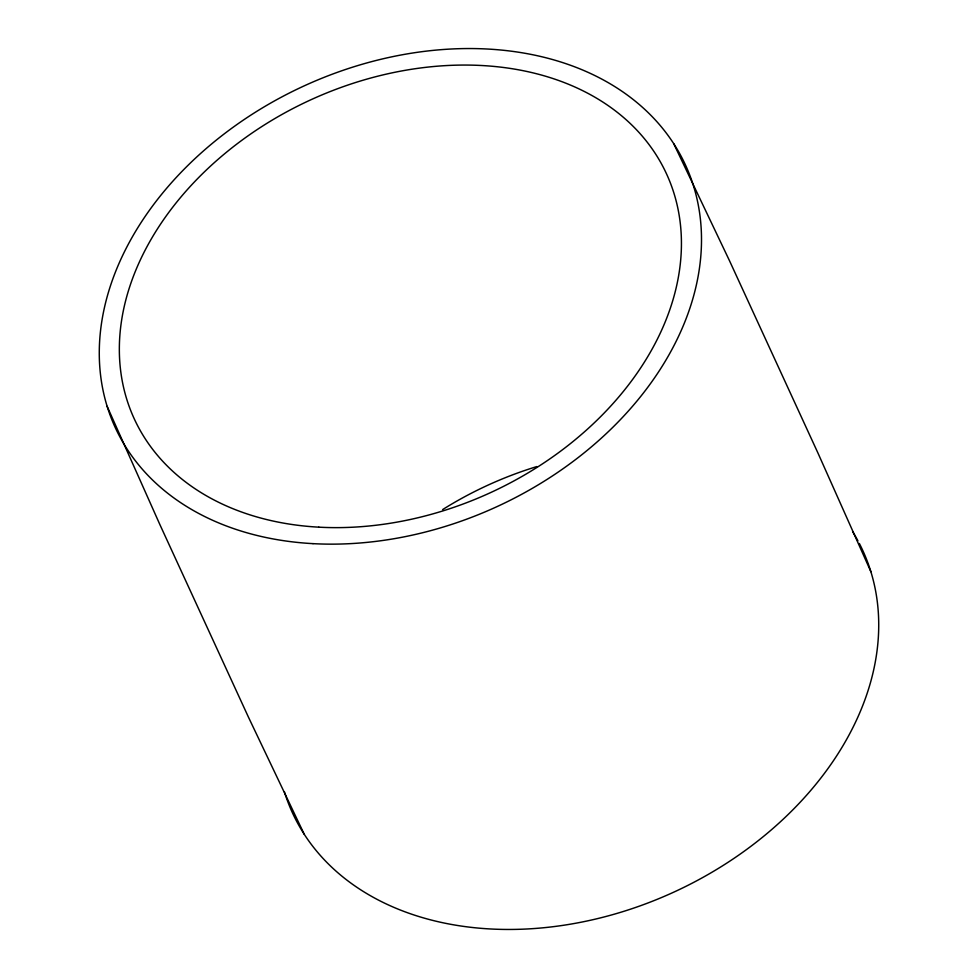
<?xml version="1.0" encoding="UTF-8"?>
<svg xmlns="http://www.w3.org/2000/svg" width="978" height="978" viewBox="0 0 978 978"><rect width="100%" height="100%" fill="white"/><g stroke="black" fill="none" stroke-linecap="round" stroke-linejoin="round"><path stroke-width="1.47" d="M673.732 143.693L729.441 260.6L818.048 453.254L870.86 571.653M304.268 834.307L248.559 717.4L159.952 524.746L107.14 406.347M859.356 543.487A313.889 231.419 -24.7 0 1 665.126 895.995A313.889 231.419 -24.7 0 1 284.366 791.667M852.584 531.567A313.889 231.419 -24.7 0 1 857.938 540.785M442.643 509.575A292.96 215.991 -24.7 0 1 536.849 466.567M312.997 543.646A313.889 231.419 -24.7 0 0 693.634 186.333A313.889 231.419 -24.7 0 0 194.536 159.047A313.889 231.419 -24.7 0 0 312.997 543.646M318.828 527.166A292.96 215.991 -24.7 0 0 674.086 193.668A292.96 215.991 -24.7 0 0 208.253 168.204A292.96 215.991 -24.7 0 0 318.828 527.166"/></g></svg>
